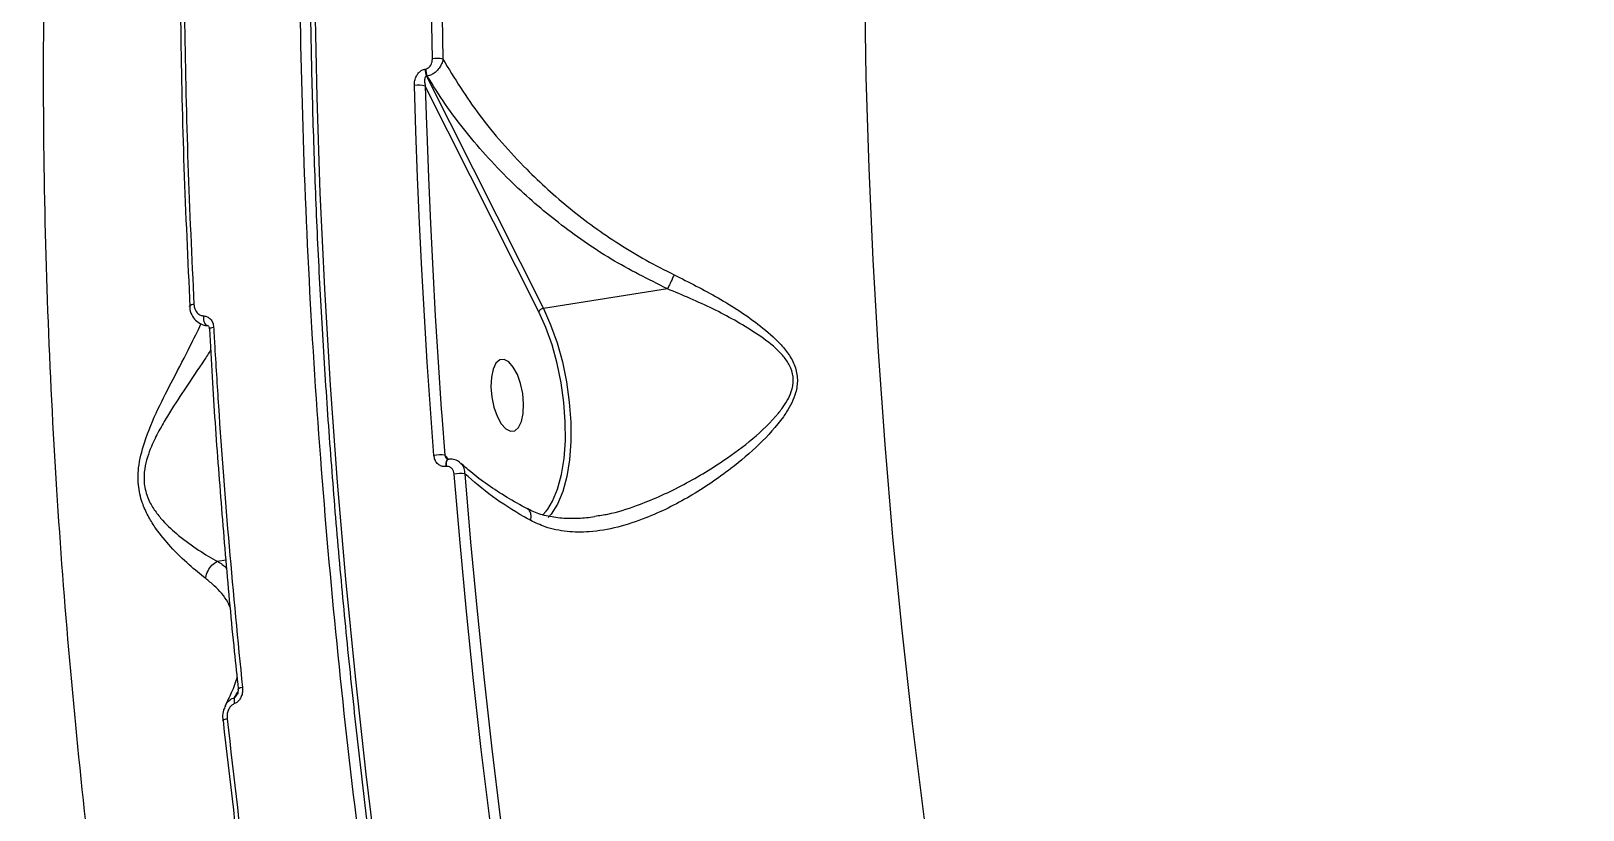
# Model space of a CAD drawing. Header units: millimetres. Extents: x -7151 to 6134, y -5040 to 5562.
# Drawn here: x -3254.2 to -3062.5, y 124.8 to 221 of the extents above; entities that cross this region are included whole.
import ezdxf

# ---------------------------------------------------------------- set-up
doc = ezdxf.new("R2010")
doc.units = ezdxf.units.MM
for name, color, linetype in [('DIKOM_ОБЪЕКТ', 7, 'Continuous'), ('DIKOM_РАЗМЕР_ЗОНА', 7, 'Continuous'), ('DIKOM_РАЗМЕР_ОБЪЕКТА', 7, 'Continuous')]:
    doc.layers.add(name, color=color, linetype=linetype)
doc.styles.add('style1', font='arial.ttf', dxfattribs={"width": 0.8})
doc.dimstyles.new('1-50', dxfattribs={"dimtxt": 300, "dimasz": 200, "dimexe": 100, "dimexo": 0, "dimgap": 100, "dimtad": 1, "dimtxsty": 'style1', "dimcen": 200, "dimclrd": 7, "dimclre": 7, "dimclrt": 7, "dimadec": 1, "dimazin": 2, "dimtfac": 1, "dimtmove": 0, "dimatfit": 2, "dimfxl": 0, "dimlwd": 25, "dimlwe": 18, "dimarcsym": 0})

# ---------------------------------------------------------------- blocks, each defined once
blk = doc.blocks.new('*D0')
at = {"layer": 'Defpoints', "color": 0, "transparency": 16777216}
for p in [(4133.55, 168.74), (-4567.47, -1241.13), (4133.55, -4153.12)]:
    blk.add_point(p, dxfattribs=at)
at = {"layer": 'DIKOM_РАЗМЕР_ОБЪЕКТА', "color": 7, "lineweight": 18, "transparency": 16777216}
for p, q in [((4133.55, 168.74), (4133.55, -4253.12)), ((-4567.47, -1241.13), (-4567.47, -4253.12))]:
    blk.add_line(p, q, dxfattribs=at)
at = {"layer": 'DIKOM_РАЗМЕР_ОБЪЕКТА', "color": 7, "lineweight": 25, "transparency": 16777216}
blk.add_line((-4367.47, -4153.12), (3933.55, -4153.12), dxfattribs=at)
at = {"layer": 'DIKOM_РАЗМЕР_ОБЪЕКТА', "color": 7, "transparency": 16777216}
for points in [[(-4367.47, -4119.79), (-4367.47, -4186.45), (-4567.47, -4153.12)], [(3933.55, -4119.79), (3933.55, -4186.45), (4133.55, -4153.12)]]:
    blk.add_solid(points, dxfattribs=at)
at = {"layer": 'DIKOM_РАЗМЕР_ОБЪЕКТА', "color": 7, "transparency": 16777216, "insert": (150.61, -3899.95), "char_height": 300, "attachment_point": 5, "style": 'style1'}
blk.add_mtext('8700', dxfattribs=at)
blk = doc.blocks.new('*D1')
at = {"layer": 'Defpoints', "color": 0, "transparency": 16777216}
for p in [(-2392.45, 3674.75), (-6010.84, -1738.88), (-3202.89, -1738.88)]:
    blk.add_point(p, dxfattribs=at)
at = {"layer": 'DIKOM_РАЗМЕР_ОБЪЕКТА', "color": 7, "lineweight": 18, "transparency": 16777216}
for p, q in [((-2392.45, 3674.75), (-6110.84, 3674.75)), ((-3202.89, -1738.88), (-6110.84, -1738.88))]:
    blk.add_line(p, q, dxfattribs=at)
at = {"layer": 'DIKOM_РАЗМЕР_ОБЪЕКТА', "color": 7, "lineweight": 25, "transparency": 16777216}
blk.add_line((-6010.84, 3474.75), (-6010.84, -1538.88), dxfattribs=at)
at = {"layer": 'DIKOM_РАЗМЕР_ОБЪЕКТА', "color": 7, "transparency": 16777216}
for points in [[(-6044.18, 3474.75), (-5977.51, 3474.75), (-6010.84, 3674.75)], [(-6044.18, -1538.88), (-5977.51, -1538.88), (-6010.84, -1738.88)]]:
    blk.add_solid(points, dxfattribs=at)
at = {"layer": 'DIKOM_РАЗМЕР_ОБЪЕКТА', "color": 7, "transparency": 16777216, "insert": (-6264.01, 967.94), "char_height": 300, "attachment_point": 5, "rotation": 90, "style": 'style1'}
blk.add_mtext('5400', dxfattribs=at)
blk = doc.blocks.new('*D2')
at = {"layer": 'Defpoints', "color": 0, "transparency": 16777216}
for p in [(-3409.24, 5551.13), (-6701.17, -3742.74), (-3065.41, -3742.74)]:
    blk.add_point(p, dxfattribs=at)
at = {"layer": 'DIKOM_РАЗМЕР_ЗОНА', "color": 7, "lineweight": 18, "transparency": 16777216}
for p, q in [((-3409.24, 5551.13), (-6801.17, 5551.13)), ((-3065.41, -3742.74), (-6801.17, -3742.74))]:
    blk.add_line(p, q, dxfattribs=at)
at = {"layer": 'DIKOM_РАЗМЕР_ЗОНА', "color": 7, "lineweight": 25, "transparency": 16777216}
blk.add_line((-6701.17, 5351.13), (-6701.17, -3542.74), dxfattribs=at)
at = {"layer": 'DIKOM_РАЗМЕР_ЗОНА', "color": 7, "transparency": 16777216}
for points in [[(-6734.5, 5351.13), (-6667.84, 5351.13), (-6701.17, 5551.13)], [(-6734.5, -3542.74), (-6667.84, -3542.74), (-6701.17, -3742.74)]]:
    blk.add_solid(points, dxfattribs=at)
at = {"layer": 'DIKOM_РАЗМЕР_ЗОНА', "color": 7, "transparency": 16777216, "insert": (-6954.45, 885.88), "char_height": 300, "attachment_point": 5, "rotation": 90, "style": 'style1'}
blk.add_mtext('9300', dxfattribs=at)
blk = doc.blocks.new('*D3')
at = {"layer": 'Defpoints', "color": 0, "transparency": 16777216}
for p in [(6133.55, 253.24), (-5802.46, -2467.19), (6133.55, -4939.78)]:
    blk.add_point(p, dxfattribs=at)
at = {"layer": 'DIKOM_РАЗМЕР_ЗОНА', "color": 7, "lineweight": 18, "transparency": 16777216}
for p, q in [((6133.55, 253.24), (6133.55, -5039.78)), ((-5802.46, -2467.19), (-5802.46, -5039.78))]:
    blk.add_line(p, q, dxfattribs=at)
at = {"layer": 'DIKOM_РАЗМЕР_ЗОНА', "color": 7, "lineweight": 25, "transparency": 16777216}
blk.add_line((-5602.46, -4939.78), (5933.55, -4939.78), dxfattribs=at)
at = {"layer": 'DIKOM_РАЗМЕР_ЗОНА', "color": 7, "transparency": 16777216}
for points in [[(-5602.46, -4906.44), (-5602.46, -4973.11), (-5802.46, -4939.78)], [(5933.55, -4906.44), (5933.55, -4973.11), (6133.55, -4939.78)]]:
    blk.add_solid(points, dxfattribs=at)
at = {"layer": 'DIKOM_РАЗМЕР_ЗОНА', "color": 7, "transparency": 16777216, "insert": (186.61, -4686.61), "char_height": 300, "attachment_point": 5, "style": 'style1'}
blk.add_mtext('11950', dxfattribs=at)

msp = doc.modelspace()

# ---------------------------------------------------------------- linework, layer by layer
at = {"layer": 'DIKOM_ОБЪЕКТ', "color": 7, "linetype": 'Continuous', "lineweight": 15}
for p, q in [((-3205.523, 216.329), (-3205.431, 216.343)), ((-3205.225, 215.469), (-3205.318, 215.454)), ((-3205.318, 215.454), (-3190.894, 186.747)), ((-3191.463, 186.354), (-3205.474, 214.24)), ((-3205.474, 214.24), (-3205.329, 209.453)), ((-3175.565, 189.186), (-3190.894, 186.747)), ((-3232.162, 184.225), (-3232.162, 184.23)), ((-3203.431, 173.484), (-3203.067, 168.629)), ((-3203.067, 168.629), (-3202.567, 168.105)), ((-3202.909, 167.237), (-3202.939, 167.233)), ((-3202.624, 168.111), (-3202.653, 168.107)), ((-3231.152, 155.531), (-3230.124, 155.694))]:
    msp.add_line(p, q, dxfattribs=at)
at = {"layer": 'DIKOM_ОБЪЕКТ', "color": 7, "linetype": 'Continuous', "lineweight": 15, "flags": 128}
for points in [[(-3204.605, 217.619), (-3204.795, 228.184), (-3204.855, 238.675), (-3204.786, 249.084), (-3204.587, 259.404), (-3204.258, 269.627), (-3203.8, 279.748), (-3203.212, 289.758), (-3202.496, 299.651)], [(-3201.194, 299.396), (-3201.909, 289.525), (-3202.495, 279.536), (-3202.952, 269.438), (-3203.28, 259.237), (-3203.479, 248.94), (-3203.548, 238.554), (-3203.488, 228.086), (-3203.298, 217.544)], [(-3151.219, 226.499), (-3151.04, 215.339), (-3150.701, 204.096), (-3150.203, 192.779), (-3149.546, 181.4), (-3148.731, 169.968), (-3147.759, 158.496), (-3146.63, 146.992), (-3145.346, 135.469), (-3143.908, 123.936), (-3142.317, 112.405), (-3140.574, 100.886), (-3138.681, 89.39), (-3136.641, 77.928), (-3134.455, 66.509), (-3132.124, 55.146), (-3129.652, 43.848)], [(-3219.124, 224.53), (-3218.887, 212.828), (-3218.492, 201.046), (-3217.937, 189.193), (-3217.225, 177.28), (-3216.356, 165.316), (-3215.33, 153.312), (-3214.149, 141.278), (-3212.812, 129.224), (-3211.322, 117.16), (-3209.68, 105.096), (-3207.887, 93.042), (-3205.944, 81.009), (-3203.853, 69.007), (-3201.617, 57.045), (-3199.236, 45.134), (-3196.713, 33.284), (-3194.05, 21.505), (-3191.25, 9.807), (-3188.314, -1.801), (-3185.245, -13.308), (-3182.045, -24.705), (-3178.718, -35.982)], [(-3204.403, 168.604), (-3204.833, 174.364), (-3205.225, 180.114), (-3205.582, 185.852), (-3205.902, 191.577), (-3206.185, 197.287), (-3206.432, 202.983), (-3206.642, 208.662), (-3206.816, 214.324)], [(-3205.329, 209.453), (-3205.301, 208.591), (-3205.091, 202.926), (-3204.845, 197.244), (-3204.562, 191.547), (-3204.243, 185.835), (-3203.887, 180.111), (-3203.496, 174.375), (-3203.431, 173.484)], [(-3234.588, 187.012), (-3234.59, 187.019), (-3234.591, 187.027)], [(-3190.342, 161.978), (-3189.772, 162.932), (-3189.145, 164.444), (-3188.663, 166.227), (-3188.337, 168.239), (-3188.175, 170.433), (-3188.181, 172.757), (-3188.354, 175.158), (-3188.691, 177.579), (-3189.183, 179.964), (-3189.82, 182.257), (-3190.586, 184.403), (-3191.463, 186.354)], [(-3190.894, 186.747), (-3189.99, 184.735), (-3189.2, 182.521), (-3188.544, 180.157), (-3188.036, 177.698), (-3187.689, 175.201), (-3187.51, 172.725), (-3187.504, 170.328), (-3187.671, 168.065), (-3188.007, 165.99), (-3188.505, 164.152), (-3189.152, 162.593), (-3189.933, 161.349), (-3190.279, 160.947)], [(-3232.404, 184.67), (-3232.413, 184.67), (-3232.524, 184.708), (-3232.626, 184.803), (-3232.713, 184.948), (-3232.78, 185.137), (-3232.822, 185.356), (-3232.838, 185.594), (-3232.826, 185.836)], [(-3232.162, 184.23), (-3232.155, 184.261), (-3232.113, 184.303), (-3232.035, 184.345), (-3231.924, 184.385), (-3231.784, 184.421), (-3231.62, 184.452)], [(-3194.602, 179.522), (-3195.161, 180.156), (-3195.736, 180.456), (-3196.28, 180.396), (-3196.747, 179.982), (-3197.102, 179.247), (-3197.314, 178.251), (-3197.367, 177.074), (-3197.256, 175.812), (-3196.99, 174.567), (-3196.592, 173.44), (-3196.093, 172.522), (-3195.533, 171.887), (-3194.958, 171.588), (-3194.415, 171.648), (-3193.947, 172.062), (-3193.593, 172.797), (-3193.38, 173.793), (-3193.327, 174.97), (-3193.438, 176.232), (-3193.704, 177.477), (-3194.102, 178.604), (-3194.602, 179.522)], [(-3202.651, 168.107), (-3202.724, 168.08), (-3202.811, 167.995), (-3202.878, 167.858), (-3202.924, 167.678), (-3202.945, 167.466), (-3202.939, 167.233)], [(-3202.625, 168.111), (-3202.695, 168.085), (-3202.781, 167.999), (-3202.849, 167.863), (-3202.895, 167.683), (-3202.915, 167.47), (-3202.909, 167.237)], [(-3193.97, 98.125), (-3195.23, 106.652), (-3196.413, 115.185), (-3197.521, 123.72), (-3198.553, 132.253), (-3199.507, 140.781), (-3200.384, 149.3), (-3201.184, 157.807), (-3201.905, 166.297)], [(-3200.604, 166.336), (-3199.884, 157.864), (-3199.087, 149.377), (-3198.211, 140.876), (-3197.259, 132.367), (-3196.23, 123.853), (-3195.124, 115.337), (-3193.943, 106.823), (-3192.687, 98.314)], [(-3190.996, 161.203), (-3190.529, 161.726), (-3190.342, 161.978)], [(-3230.415, 135.849), (-3230.473, 135.863), (-3230.496, 135.88), (-3230.496, 135.884)]]:
    msp.add_lwpolyline(points, dxfattribs=at)
at = {"layer": 'DIKOM_ОБЪЕКТ', "color": 7, "linetype": 'Continuous', "lineweight": 15}
for centre, radius, start, end in [((-3204.104, 214.889), 2.775, 73.09904, 100.38748), ((-3203.378, 216.37), 2.145, 181.10875, 205.28086), ((-3203.273, 216.389), 2.158, 181.21162, 205.2372), ((-3206.308, 211.683), 2.689, 71.94015, 100.88944), ((-3234.088, 186.571), 0.678, 86.8225, 137.82438), ((-3190.793, 185.994), 0.76, 97.62975, 151.70696), ((-3203.66, 164.539), 4.132, 81.75297, 100.37136), ((-3201.121, 161.846), 4.519, 83.43389, 99.98987), ((-3227.838, 138.334), 1.248, 162.78859, 198.35842), ((-3228.057, 138.9), 1.011, 90.07909, 122.88736), ((-3229.916, 134.868), 1.17, 91.65977, 119.73579)]:
    msp.add_arc(centre, radius, start, end, dxfattribs=at)
for points, knots in [([(-3126.31, 520.938), (-3127.095, 520.466), (-3129.38, 519.092), (-3133.083, 516.485), (-3137.421, 513.144), (-3141.674, 509.489), (-3145.844, 505.541), (-3149.927, 501.3), (-3153.919, 496.769), (-3157.818, 491.952), (-3161.62, 486.853), (-3165.323, 481.476), (-3168.922, 475.824), (-3172.418, 469.902), (-3175.804, 463.715), (-3179.081, 457.268), (-3182.245, 450.565), (-3185.295, 443.612), (-3188.226, 436.414), (-3191.039, 428.976), (-3193.73, 421.305), (-3196.298, 413.405), (-3198.741, 405.283), (-3201.056, 396.946), (-3203.243, 388.398), (-3205.3, 379.647), (-3207.226, 370.699), (-3209.018, 361.561), (-3210.675, 352.24), (-3212.197, 342.742), (-3213.583, 333.076), (-3214.83, 323.247), (-3215.94, 313.265), (-3216.909, 303.134), (-3217.739, 292.865), (-3218.427, 282.464), (-3218.976, 271.939), (-3219.381, 261.298), (-3219.645, 250.549), (-3219.767, 239.7), (-3219.747, 228.759), (-3219.586, 217.735), (-3219.281, 206.635), (-3218.835, 195.468), (-3218.249, 184.243), (-3217.52, 172.967), (-3216.652, 161.65), (-3215.644, 150.299), (-3214.496, 138.924), (-3213.211, 127.532), (-3211.788, 116.133), (-3210.231, 104.735), (-3208.537, 93.346), (-3206.71, 81.975), (-3204.75, 70.632), (-3202.661, 59.323), (-3200.441, 48.058), (-3198.095, 36.844), (-3195.622, 25.692), (-3193.025, 14.608), (-3190.307, 3.601), (-3187.469, -7.32), (-3184.512, -18.146), (-3181.789, -27.672), (-3180.025, -33.559), (-3179.322, -35.907)], [0, 0, 0, 0, 0.0083989, 0.0244353, 0.0404811, 0.0565358, 0.0725991, 0.0886694, 0.104746, 0.1208276, 0.1369134, 0.1530023, 0.1690934, 0.1851863, 0.20128, 0.2173743, 0.2334687, 0.249563, 0.2656567, 0.2817499, 0.2978424, 0.313934, 0.330025, 0.3461151, 0.3622042, 0.3782926, 0.3943802, 0.410467, 0.426553, 0.4426382, 0.4587229, 0.4748068, 0.4908902, 0.5069729, 0.5230552, 0.5391369, 0.5552182, 0.5712989, 0.5873794, 0.6034594, 0.6195391, 0.6356184, 0.6516975, 0.6677764, 0.683855, 0.6999334, 0.7160116, 0.7320897, 0.7481677, 0.7642455, 0.7803233, 0.7964009, 0.8124786, 0.8285563, 0.844634, 0.8607116, 0.8767894, 0.8928671, 0.908945, 0.925023, 0.9411011, 0.9571793, 0.9732577, 0.9893366, 1, 1, 1, 1]), ([(-3207.602, 373.885), (-3210.662, 373.391), (-3219.535, 371.956), (-3234.119, 369.435), (-3251.305, 366.258), (-3268.347, 362.887), (-3285.24, 359.326), (-3301.982, 355.575), (-3318.566, 351.636), (-3334.99, 347.508), (-3351.248, 343.195), (-3367.337, 338.695), (-3383.252, 334.011), (-3398.989, 329.144), (-3414.544, 324.095), (-3429.913, 318.866), (-3445.092, 313.457), (-3460.076, 307.871), (-3474.863, 302.108), (-3489.448, 296.17), (-3503.827, 290.059), (-3517.997, 283.777), (-3531.953, 277.324), (-3545.693, 270.703), (-3559.213, 263.915), (-3572.509, 256.963), (-3585.576, 249.846), (-3598.414, 242.569), (-3611.017, 235.133), (-3623.383, 227.539), (-3635.508, 219.79), (-3647.389, 211.887), (-3659.024, 203.834), (-3670.404, 195.629), (-3680.988, 187.706), (-3687.673, 182.462), (-3690.743, 180.054)], [0, 0, 0, 0, 0.01577005, 0.04573195, 0.07569424, 0.10565654, 0.13561904, 0.1655819, 0.19554463, 0.22550721, 0.25547019, 0.28543308, 0.31539567, 0.34535888, 0.37532149, 0.40528482, 0.43524794, 0.46521116, 0.49517389, 0.5251373, 0.55510042, 0.58506349, 0.61502598, 0.6449892, 0.67495183, 0.70491474, 0.73487689, 0.76483931, 0.79480163, 0.82476318, 0.85472484, 0.88468645, 0.91464724, 0.94460777, 0.97456822, 1, 1, 1, 1]), ([(-3154.259, -109.98), (-3155.553, -106.891), (-3159.605, -97.222), (-3165.988, -80.205), (-3173.386, -59.044), (-3180.24, -37.475), (-3186.568, -15.635), (-3192.358, 6.406), (-3197.712, 29.001), (-3202.588, 52.096), (-3206.958, 75.621), (-3210.727, 99.059), (-3213.893, 122.33), (-3216.474, 145.361), (-3218.51, 168.528), (-3219.97, 191.755), (-3220.836, 214.96), (-3221.077, 236.671), (-3220.795, 256.881), (-3220.089, 275.616), (-3218.944, 294.047), (-3217.353, 312.118), (-3215.337, 329.636), (-3212.907, 346.519), (-3210.404, 361.086), (-3208.598, 369.913), (-3207.863, 373.508)], [0, 0, 0, 0, 0.0215487, 0.0674309, 0.1133506, 0.1592326, 0.20382, 0.2484412, 0.2930285, 0.3389106, 0.3848303, 0.4307125, 0.4752995, 0.5199209, 0.5645081, 0.6103902, 0.6563098, 0.7021919, 0.7409984, 0.7798502, 0.818702, 0.857922, 0.897142, 0.9353686, 0.9736817, 1, 1, 1, 1]), ([(-3145.397, -189.518), (-3147.408, -186.505), (-3152.372, -179.066), (-3160.073, -166.176), (-3168.483, -150.966), (-3176.634, -134.883), (-3184.496, -118.043), (-3192.028, -100.511), (-3199.194, -82.359), (-3205.976, -63.606), (-3212.371, -44.299), (-3218.369, -24.48), (-3223.942, -4.244), (-3229.063, 16.315), (-3233.707, 37.12), (-3237.857, 58.14), (-3241.517, 79.335), (-3244.683, 100.654), (-3247.341, 121.997), (-3249.475, 143.266), (-3251.105, 164.785), (-3252.186, 186.492), (-3252.69, 208.316), (-3252.599, 229.816), (-3251.888, 250.896), (-3250.62, 271.541), (-3249.27, 284.806), (-3248.595, 291.435)], [0, 0, 0, 0, 0.0272527, 0.0672735, 0.1074211, 0.1476332, 0.1878449, 0.2279919, 0.268012, 0.3078999, 0.347914, 0.3879922, 0.4280703, 0.4680839, 0.5079714, 0.5477637, 0.5876821, 0.6276644, 0.6676467, 0.7075647, 0.747357, 0.7893822, 0.8314445, 0.8734697, 0.915634, 0.9578358, 1, 1, 1, 1]), ([(-3234.985, 255.401), (-3235.101, 249.86), (-3235.333, 238.777), (-3235.247, 221.82), (-3234.869, 204.656), (-3234.323, 193.051), (-3234.05, 187.249)], [0, 0, 0, 0, 0.249097, 0.498194, 0.7490966, 1, 1, 1, 1]), ([(-3234.504, 186.944), (-3234.775, 192.692), (-3235.316, 204.187), (-3235.696, 221.272), (-3235.786, 238.234), (-3235.553, 249.372), (-3235.436, 254.941)], [0, 0, 0, 0, 0.2490976, 0.4981941, 0.7490974, 1, 1, 1, 1]), ([(-3205.431, 216.343), (-3205.347, 216.366), (-3205.179, 216.412), (-3204.957, 216.592), (-3204.775, 216.841), (-3204.643, 217.169), (-3204.602, 217.441), (-3204.604, 217.596), (-3204.605, 217.619)], [0, 0, 0, 0, 0.1675308, 0.3346171, 0.5092023, 0.713088, 0.9577422, 1, 1, 1, 1]), ([(-3203.298, 217.544), (-3203.303, 217.509), (-3203.341, 217.267), (-3203.495, 216.835), (-3203.84, 216.312), (-3204.257, 215.908), (-3204.727, 215.605), (-3205.058, 215.515), (-3205.225, 215.469)], [0, 0, 0, 0, 0.03913641, 0.26835132, 0.46642378, 0.64363669, 0.81991769, 1, 1, 1, 1]), ([(-3203.298, 217.544), (-3201.866, 215.206), (-3199.701, 211.671), (-3196.029, 207.197), (-3192.403, 203.292), (-3187.676, 199.006), (-3182.616, 195.335), (-3178.238, 192.683), (-3175.908, 191.513), (-3174.743, 190.928)], [0, 0, 0, 0, 0.2227145, 0.3367317, 0.4507477, 0.6309972, 0.8132703, 0.9066473, 1, 1, 1, 1]), ([(-3206.816, 214.324), (-3206.816, 214.357), (-3206.819, 214.601), (-3206.757, 215.032), (-3206.543, 215.552), (-3206.255, 215.941), (-3205.911, 216.222), (-3205.653, 216.293), (-3205.523, 216.329)], [0, 0, 0, 0, 0.0392357, 0.287198, 0.4951949, 0.6709737, 0.835279, 1, 1, 1, 1]), ([(-3205.318, 215.454), (-3205.34, 215.448), (-3205.385, 215.435), (-3205.46, 215.366), (-3205.526, 215.225), (-3205.565, 214.991), (-3205.56, 214.675), (-3205.516, 214.415), (-3205.479, 214.261), (-3205.474, 214.24)], [0, 0, 0, 0, 0.05533105, 0.10985551, 0.24369992, 0.41759579, 0.65181893, 0.9519169, 1, 1, 1, 1]), ([(-3175.562, 189.187), (-3177.919, 190.362), (-3182.694, 192.741), (-3189.062, 197.223), (-3194.012, 201.503), (-3197.715, 205.311), (-3200.495, 208.569), (-3203.04, 211.953), (-3204.497, 214.297), (-3205.225, 215.469)], [0, 0, 0, 0, 0.1852124, 0.3752222, 0.5580256, 0.6672731, 0.7765238, 0.8882633, 1, 1, 1, 1]), ([(-3174.743, 190.928), (-3172.908, 190.001), (-3169.19, 188.121), (-3164.787, 185.257), (-3161.973, 182.834), (-3160.566, 181.137), (-3159.754, 179.671), (-3159.414, 178.002), (-3159.716, 176.009), (-3160.492, 174.499), (-3161.953, 172.33), (-3164.199, 169.893), (-3168.083, 166.588), (-3172.778, 163.412), (-3177.522, 161.04), (-3181.722, 159.656), (-3185.001, 159.089), (-3188.01, 159.123), (-3190.446, 159.608), (-3191.862, 160.279), (-3192.455, 160.56)], [0, 0, 0, 0, 0.0952041, 0.1929547, 0.244797, 0.2710683, 0.2981692, 0.3242885, 0.3503857, 0.3910744, 0.4019413, 0.4719625, 0.5438086, 0.6393933, 0.7378497, 0.7988549, 0.8613612, 0.9113719, 0.9628352, 1, 1, 1, 1]), ([(-3174.743, 190.928), (-3174.771, 190.863), (-3174.865, 190.648), (-3175.057, 190.221), (-3175.318, 189.664), (-3175.481, 189.346), (-3175.562, 189.187)], [0, 0, 0, 0, 0.1075093, 0.3495213, 0.674733, 1, 1, 1, 1]), ([(-3184.527, 161.104), (-3183.989, 161.178), (-3182.279, 161.413), (-3178.683, 162.587), (-3173.828, 164.707), (-3169.041, 167.622), (-3164.964, 170.591), (-3162.635, 172.826), (-3161.081, 174.809), (-3160.263, 176.146), (-3159.914, 177.958), (-3160.25, 179.406), (-3161.003, 180.618), (-3161.707, 181.372), (-3162.877, 182.468), (-3165.426, 184.309), (-3169.896, 186.801), (-3173.675, 188.391), (-3175.565, 189.186)], [0, 0, 0, 0, 0.0346882, 0.1102667, 0.2296129, 0.3491417, 0.4354794, 0.521487, 0.534342, 0.5813691, 0.6104668, 0.63945, 0.6672333, 0.6951963, 0.7011311, 0.7632978, 0.8816091, 1, 1, 1, 1]), ([(-3175.565, 189.186), (-3175.564, 189.186), (-3175.563, 189.186), (-3175.562, 189.186), (-3175.562, 189.187), (-3175.562, 189.187)], [0, 0, 0, 0, 0.443478, 0.7852821, 1, 1, 1, 1]), ([(-3234.579, 187.027), (-3234.58, 186.972), (-3234.582, 186.604), (-3234.373, 185.98), (-3233.892, 185.273), (-3233.233, 184.841), (-3232.707, 184.637), (-3232.441, 184.675), (-3232.432, 184.676)], [0, 0, 0, 0, 0.0456027, 0.3080899, 0.5428269, 0.7690593, 0.9917182, 1, 1, 1, 1]), ([(-3234.05, 187.249), (-3234.023, 187.058), (-3233.968, 186.677), (-3233.675, 186.215), (-3233.28, 185.905), (-3232.97, 185.858), (-3232.826, 185.836)], [0, 0, 0, 0, 0.2633032, 0.5267095, 0.7813451, 1, 1, 1, 1]), ([(-3232.603, 153.392), (-3233.274, 153.928), (-3234.615, 155), (-3236.775, 157.106), (-3238.491, 159.136), (-3239.642, 160.926), (-3240.431, 162.583), (-3240.972, 164.646), (-3240.964, 167.343), (-3240.1, 170.704), (-3238.516, 174.389), (-3236.47, 178.312), (-3234.582, 181.941), (-3233.613, 183.956), (-3233.181, 184.853)], [0, 0, 0, 0, 0.106435, 0.2128515, 0.2982951, 0.342082, 0.3857482, 0.4379319, 0.490568, 0.5613971, 0.665684, 0.7705643, 0.8978835, 1, 1, 1, 1]), ([(-3232.826, 185.836), (-3232.684, 185.814), (-3232.378, 185.768), (-3231.989, 185.465), (-3231.702, 185.012), (-3231.647, 184.638), (-3231.62, 184.452)], [0, 0, 0, 0, 0.2214602, 0.474448, 0.7373232, 1, 1, 1, 1]), ([(-3232.405, 184.666), (-3232.387, 184.666), (-3232.355, 184.666), (-3232.265, 184.581), (-3232.185, 184.427), (-3232.174, 184.291), (-3232.169, 184.23)], [0, 0, 0, 0, 0.3217716, 0.5842636, 0.8148833, 1, 1, 1, 1]), ([(-3232.144, 184.225), (-3232.036, 182.25), (-3231.725, 176.524), (-3231.057, 167.004), (-3230.142, 155.688), (-3229.317, 146.601), (-3228.752, 141.285), (-3228.589, 139.748)], [0, 0, 0, 0, 0.1342662, 0.3891569, 0.6434025, 0.8969343, 1, 1, 1, 1]), ([(-3231.62, 184.452), (-3231.583, 183.801), (-3231.399, 180.546), (-3230.833, 171.532), (-3229.774, 157.348), (-3228.631, 145.727), (-3228.059, 139.911)], [0, 0, 0, 0, 0.0441432, 0.220721, 0.610016, 1, 1, 1, 1]), ([(-3231.997, 181.601), (-3232.26, 181.193), (-3233.195, 179.744), (-3235.072, 176.99), (-3237.003, 174.02), (-3238.386, 171.658), (-3239.225, 169.959), (-3239.822, 168.379), (-3240.194, 166.879), (-3240.25, 165.678), (-3240.098, 164.341), (-3239.694, 163.077), (-3238.858, 161.691), (-3237.623, 160.186), (-3235.769, 158.508), (-3233.415, 156.833), (-3231.908, 155.91), (-3231.163, 155.528), (-3231.162, 155.527)], [0, 0, 0, 0, 0.0550628, 0.1953683, 0.3048823, 0.361216, 0.4174344, 0.4524594, 0.4884457, 0.5309759, 0.5392674, 0.5900664, 0.6340213, 0.679283, 0.7697278, 0.8838277, 0.999876, 1, 1, 1, 1]), ([(-3690.94, 179.72), (-3691.653, 176.134), (-3693.574, 166.473), (-3695.824, 150.273), (-3697.42, 131.054), (-3697.932, 111.207), (-3697.334, 90.786), (-3695.592, 69.847), (-3692.749, 48.851), (-3688.839, 27.871), (-3683.92, 6.98), (-3677.912, -14.164), (-3670.79, -35.496), (-3662.551, -56.945), (-3653.376, -78.039), (-3643.32, -98.714), (-3632.454, -118.916), (-3620.6, -138.975), (-3607.758, -158.813), (-3593.949, -178.353), (-3579.648, -196.946), (-3564.951, -214.566), (-3549.958, -231.214), (-3534.247, -247.374), (-3517.843, -262.973), (-3500.782, -277.948), (-3483.2, -292.165), (-3465.141, -305.563), (-3446.661, -318.099), (-3427.694, -329.802), (-3408.287, -340.593), (-3388.498, -350.412), (-3368.761, -359.042), (-3349.144, -366.484), (-3329.71, -372.76), (-3310.142, -377.971), (-3290.501, -382.06), (-3270.864, -384.959), (-3252.791, -386.595), (-3241.406, -386.828), (-3236.372, -386.932)], [0, 0, 0, 0, 0.0156515, 0.0421674, 0.0687038, 0.0952197, 0.1225059, 0.1498143, 0.1771005, 0.2036164, 0.2301528, 0.2566688, 0.2839549, 0.3112633, 0.3385495, 0.3650654, 0.3916018, 0.4181179, 0.445404, 0.4727124, 0.4999986, 0.5255598, 0.5511394, 0.5767009, 0.6029492, 0.6292178, 0.6554667, 0.6819827, 0.708519, 0.7350351, 0.7623211, 0.7896295, 0.8169158, 0.843432, 0.8699685, 0.8964843, 0.9237709, 0.9510792, 0.9783655, 1, 1, 1, 1]), ([(-3202.939, 167.233), (-3203.007, 167.226), (-3203.228, 167.203), (-3203.61, 167.296), (-3204.013, 167.592), (-3204.31, 168.048), (-3204.372, 168.418), (-3204.403, 168.604)], [0, 0, 0, 0, 0.0931237, 0.30379503, 0.53017118, 0.76517457, 1, 1, 1, 1]), ([(-3203.067, 168.629), (-3203.038, 168.546), (-3202.981, 168.385), (-3202.871, 168.249), (-3202.817, 168.183)], [0, 0, 0, 0, 0.5145871, 1, 1, 1, 1]), ([(-3201.905, 166.297), (-3201.927, 166.424), (-3201.97, 166.676), (-3202.174, 166.987), (-3202.449, 167.193), (-3202.712, 167.258), (-3202.864, 167.242), (-3202.909, 167.237)], [0, 0, 0, 0, 0.23363375, 0.46731743, 0.69551542, 0.90868086, 1, 1, 1, 1]), ([(-3202.652, 168.11), (-3202.669, 168.109), (-3202.713, 168.106), (-3202.763, 168.114), (-3202.808, 168.177), (-3202.814, 168.185)], [0, 0, 0, 0, 0.3649743, 0.9136188, 1, 1, 1, 1]), ([(-3201.139, 167.635), (-3201.172, 167.674), (-3201.348, 167.886), (-3201.82, 168.072), (-3202.316, 168.182), (-3202.573, 168.105), (-3202.621, 168.09)], [0, 0, 0, 0, 0.0936691, 0.5070836, 0.907943, 1, 1, 1, 1]), ([(-3201.122, 167.621), (-3201.091, 167.6), (-3200.889, 167.465), (-3200.669, 167.017), (-3200.626, 166.563), (-3200.604, 166.336)], [0, 0, 0, 0, 0.0835355, 0.5434316, 1, 1, 1, 1]), ([(-3192.857, 161.994), (-3193.714, 162.464), (-3195.454, 163.419), (-3197.778, 164.953), (-3199.692, 166.372), (-3200.695, 167.288), (-3201.096, 167.655)], [0, 0, 0, 0, 0.2668211, 0.5412853, 0.8164321, 1, 1, 1, 1]), ([(-3192.455, 160.56), (-3192.724, 160.711), (-3194.412, 161.657), (-3197.353, 163.53), (-3199.506, 165.389), (-3200.604, 166.336)], [0, 0, 0, 0, 0.0849856, 0.5334763, 1, 1, 1, 1]), ([(-3192.455, 160.56), (-3192.45, 160.587), (-3192.411, 160.802), (-3192.39, 161.208), (-3192.517, 161.663), (-3192.694, 161.934), (-3192.846, 161.974), (-3192.871, 161.981)], [0, 0, 0, 0, 0.0403332, 0.3256083, 0.6326232, 0.9396177, 1, 1, 1, 1]), ([(-3184.54, 161.034), (-3184.543, 161.034), (-3185.245, 160.892), (-3186.592, 160.782), (-3188.618, 160.781), (-3190.529, 161.1), (-3191.945, 161.511), (-3192.662, 161.924), (-3192.848, 162.031)], [0, 0, 0, 0, 0.0009181, 0.2252541, 0.4596853, 0.6944179, 0.9208039, 1, 1, 1, 1]), ([(-3232.603, 153.392), (-3232.597, 153.439), (-3232.555, 153.764), (-3232.354, 154.354), (-3231.855, 155.07), (-3231.393, 155.375), (-3231.162, 155.527)], [0, 0, 0, 0, 0.0544836, 0.3766631, 0.6882801, 1, 1, 1, 1]), ([(-3231.162, 155.527), (-3231.161, 155.528), (-3231.158, 155.529), (-3231.155, 155.53), (-3231.153, 155.531), (-3231.152, 155.531)], [0, 0, 0, 0, 0.336971, 0.8012858, 1, 1, 1, 1]), ([(-3231.152, 155.531), (-3230.746, 155.265), (-3230.328, 154.992), (-3230.035, 154.66), (-3230.027, 154.651)], [0, 0, 0, 0, 0.97294598, 1, 1, 1, 1]), ([(-3229.579, 149.823), (-3229.675, 150.04), (-3230.116, 151.031), (-3231.168, 152.213), (-3232.247, 153.1), (-3232.603, 153.392)], [0, 0, 0, 0, 0.15768706, 0.7222293, 1, 1, 1, 1]), ([(-3228.745, 141.235), (-3228.747, 141.222), (-3228.882, 140.611), (-3229.339, 139.422), (-3229.939, 138.202), (-3230.206, 137.66)], [0, 0, 0, 0, 0.0118026, 0.5608759, 1, 1, 1, 1]), ([(-3230.172, 137.644), (-3230.137, 137.726), (-3230.015, 138.019), (-3229.631, 138.419), (-3229.232, 138.607), (-3229.03, 138.703)], [0, 0, 0, 0, 0.1617319, 0.5748288, 1, 1, 1, 1]), ([(-3229.03, 138.703), (-3228.984, 138.784), (-3228.844, 139.031), (-3228.709, 139.276), (-3228.618, 139.44)], [0, 0, 0, 0, 0.3308224, 1, 1, 1, 1]), ([(-3229.03, 138.703), (-3229, 138.718), (-3228.95, 138.745), (-3228.856, 138.834), (-3228.785, 138.921), (-3228.75, 138.993), (-3228.744, 139.006)], [0, 0, 0, 0, 0.2329783, 0.3992272, 0.8921685, 1, 1, 1, 1]), ([(-3228.059, 139.911), (-3228.051, 139.779), (-3228.032, 139.45), (-3228.127, 138.952), (-3228.343, 138.486), (-3228.639, 138.125), (-3228.894, 138.002), (-3229.022, 137.941)], [0, 0, 0, 0, 0.1655434, 0.4120671, 0.6201179, 0.8097324, 1, 1, 1, 1]), ([(-3228.619, 139.748), (-3228.61, 139.688), (-3228.584, 139.515), (-3228.631, 139.259), (-3228.701, 139.066), (-3228.74, 139.008), (-3228.742, 139.005)], [0, 0, 0, 0, 0.2376924, 0.6856737, 0.9829807, 1, 1, 1, 1]), ([(-3230.167, 137.655), (-3230.251, 137.483), (-3230.461, 137.049), (-3230.556, 136.422), (-3230.486, 136.012), (-3230.465, 135.888)], [0, 0, 0, 0, 0.3150658, 0.7934909, 1, 1, 1, 1]), ([(-3229.022, 137.941), (-3229.147, 137.881), (-3229.396, 137.761), (-3229.684, 137.411), (-3229.889, 136.961), (-3229.977, 136.482), (-3229.958, 136.166), (-3229.95, 136.038)], [0, 0, 0, 0, 0.1920832, 0.3836178, 0.590203, 0.8340812, 1, 1, 1, 1]), ([(-3216.992, 48.301), (-3218.384, 55.504), (-3221.168, 69.911), (-3224.742, 91.775), (-3227.902, 113.776), (-3229.577, 128.492), (-3230.415, 135.849)], [0, 0, 0, 0, 0.2485956, 0.4971902, 0.7485951, 1, 1, 1, 1]), ([(-3229.95, 136.038), (-3229.12, 128.746), (-3227.46, 114.162), (-3224.313, 92.193), (-3220.726, 70.195), (-3217.905, 55.592), (-3216.494, 48.291)], [0, 0, 0, 0, 0.248595, 0.4971902, 0.7485954, 1, 1, 1, 1])]:
    msp.add_open_spline(points, degree=3, knots=knots, dxfattribs=at)

# ---------------------------------------------------------------- dimensions: what is measured, and where the dimension line sits
at = {"layer": 'DIKOM_РАЗМЕР_ЗОНА'}
dim = msp.add_linear_dim(base=(-6701.172, -3742.74), p1=(-3409.242, 5551.127), p2=(-3065.405, -3742.74), angle=90, text='9300', dimstyle='1-50', dxfattribs=at)
dim.commit()
dim.dimension.update_dxf_attribs({"geometry": '*D2', "text_midpoint": (-6701.172, 885.879), "dimtype": 160})
dim = msp.add_linear_dim(base=(6133.546, -4939.778), p1=(-5802.455, -2467.185), p2=(6133.546, 253.243), text='11950', dimstyle='1-50', dxfattribs=at)
dim.commit()
dim.dimension.update_dxf_attribs({"geometry": '*D3', "text_midpoint": (186.606, -4939.778), "dimtype": 160})
at = {"layer": 'DIKOM_РАЗМЕР_ОБЪЕКТА'}
dim = msp.add_linear_dim(base=(-6010.843, -1738.877), p1=(-2392.449, 3674.75), p2=(-3202.885, -1738.877), angle=90, text='5400', dimstyle='1-50', dxfattribs=at)
dim.commit()
dim.dimension.update_dxf_attribs({"geometry": '*D1', "text_midpoint": (-6010.843, 967.936), "dimtype": 160})
dim = msp.add_linear_dim(base=(4133.546, -4153.121), p1=(-4567.472, -1241.128), p2=(4133.546, 168.743), text='8700', dimstyle='1-50', dxfattribs=at)
dim.commit()
dim.dimension.update_dxf_attribs({"geometry": '*D0', "text_midpoint": (150.606, -4153.121), "dimtype": 160})

doc.saveas('drawing.dxf')
